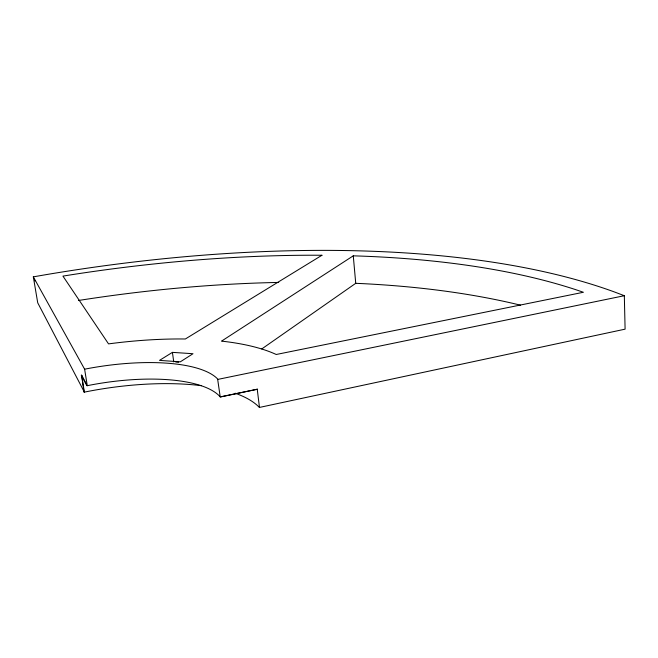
<?xml version="1.0" encoding="UTF-8"?>
<svg xmlns="http://www.w3.org/2000/svg" width="658" height="658" viewBox="0 0 658 658"><rect width="100%" height="100%" fill="white"/><g stroke="black" fill="none" stroke-linecap="round" stroke-linejoin="round"><path stroke-width="0.99" d="M261.769 348.946L355.739 283.31L363.348 283.664A643.688 258.948 -10.6 0 1 520.462 305.164M353.272 255.83L221.557 341.115L222.281 341.198A204.975 68.819 -9.5 0 1 276.228 354.489L583.383 292.275L576.202 289.824A651.371 241.502 -10.3 0 0 360.921 256.085L353.272 255.83L355.739 283.31M172.421 352.367L159.499 360.387L180.317 361.834L193.016 353.716L172.421 352.367L173.737 361.884M259.375 407.45L625.1 329.156L624.327 295.705L614.86 292.119A690.596 259.129 -10.4 0 0 45.854 274.682L33.319 276.845L37.728 302.812L84.364 392.127L81.617 375.183L84.01 392.201L86.206 391.757A161.547 58.727 -9.7 0 1 201.43 385.687M81.271 375.249L86.914 385.752L88.608 385.415A121.204 42.096 -9.6 0 1 219.83 396.453L220.323 397.004L257.344 389.232L220.216 396.889L217.601 378.942A121.771 40.557 -9.4 0 0 85.968 368.924L84.619 369.187L33.319 276.845M217.987 379.362L624.327 295.705M34.759 280.843L35.195 280.769M175.694 362.015L178.631 362.221M81.617 375.183L87.275 385.678L84.619 369.187M257.229 389.117L259.491 407.573L258.775 406.825A161.547 58.727 -9.7 0 0 235.21 393.229M78.45 300.484A643.688 258.948 -10.6 0 1 278.712 282.43M321.951 255.255L185.35 338.993L184.544 338.985A204.975 68.819 -9.5 0 0 108.537 343.887L62.946 276.105L72.372 274.608A651.371 241.502 -10.3 0 1 314.236 255.222L321.951 255.255"/></g></svg>
